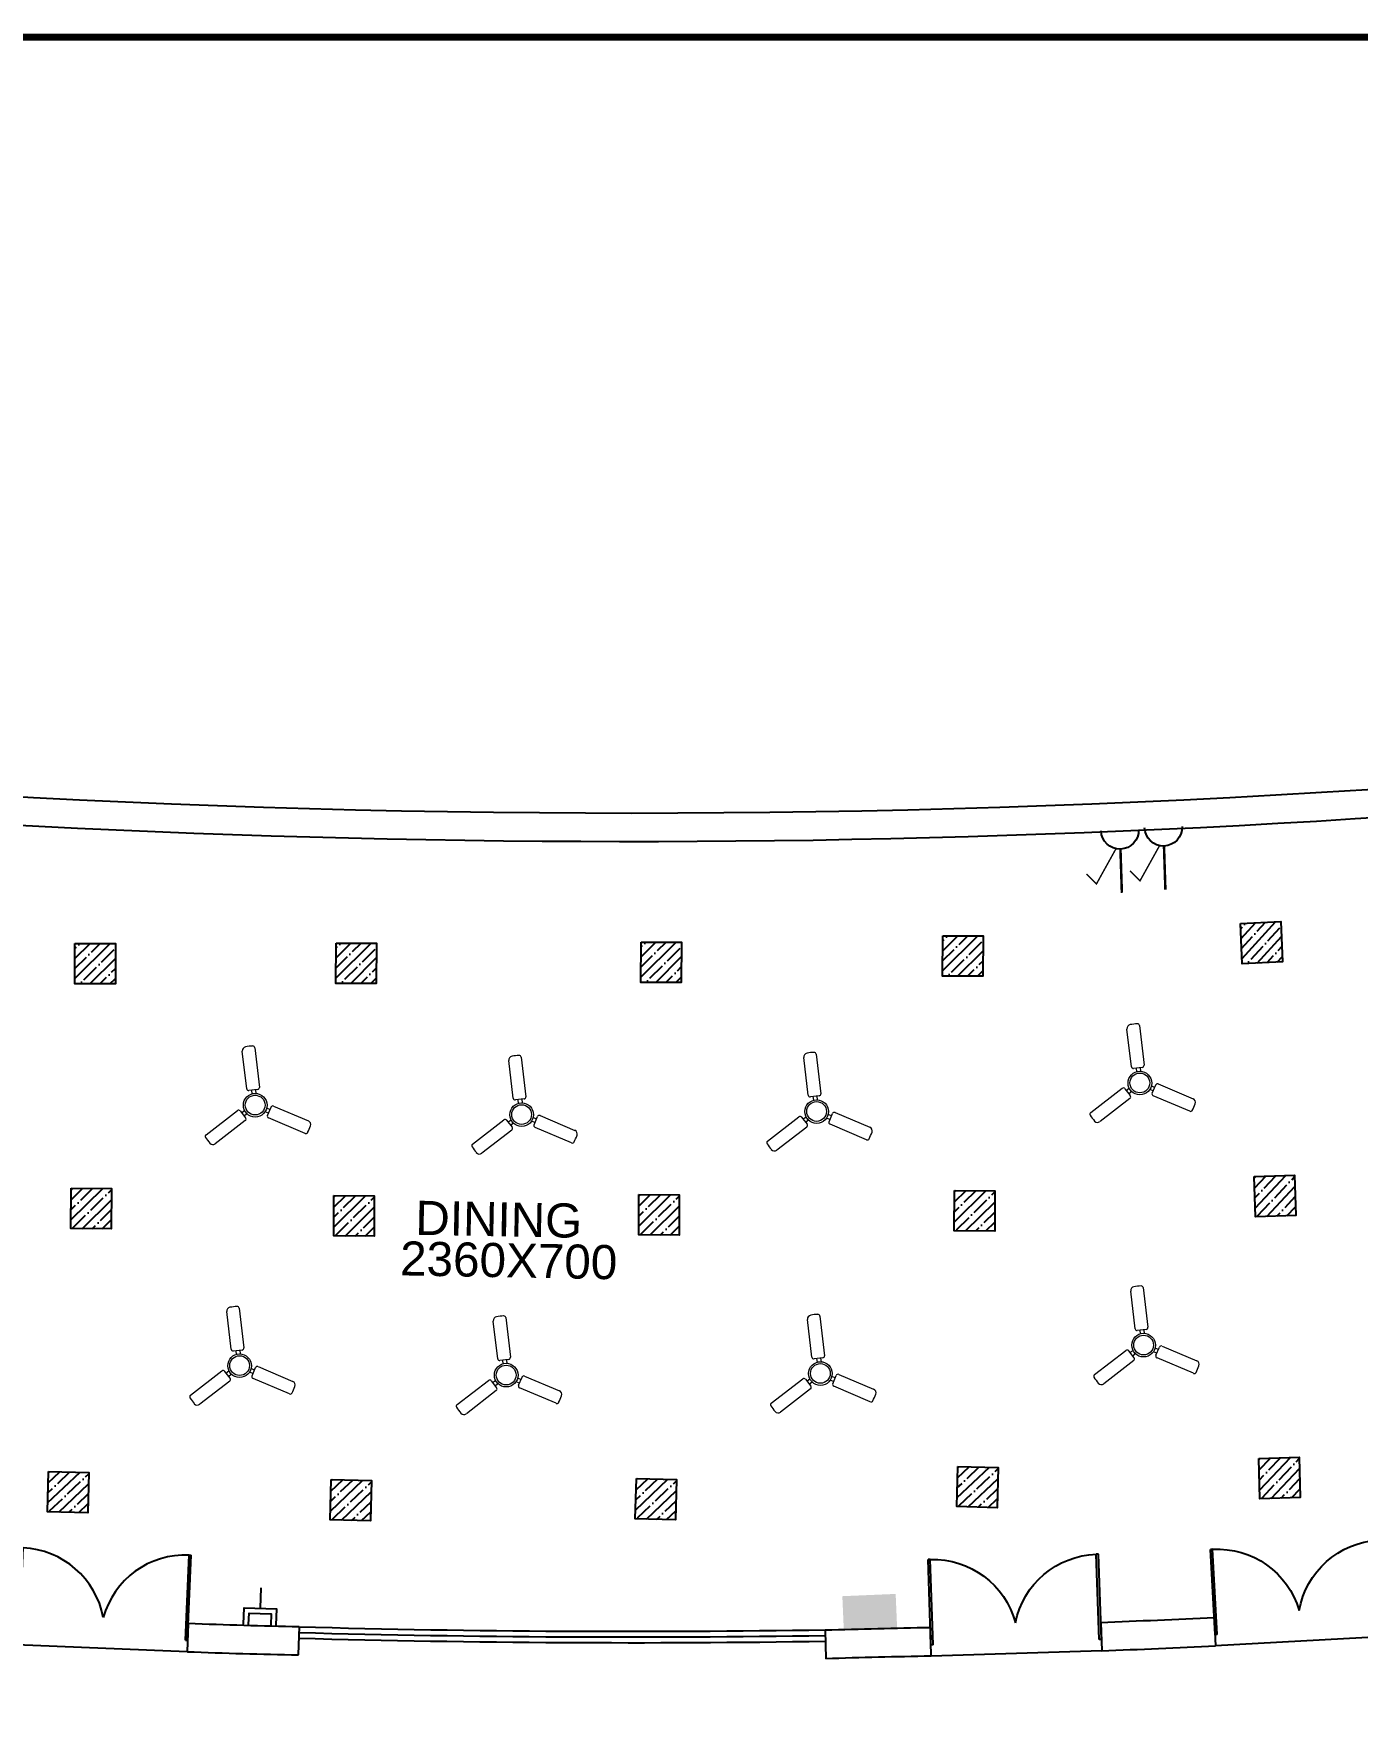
# Model space of a CAD drawing. Header units: inches. Extents: x -221585 to 401252, y -284294 to 332380.
# Drawn here: x 125136 to 126300, y 54570 to 56049 of the extents above; entities that cross this region are included whole.
import ezdxf

# ---------------------------------------------------------------- set-up
doc = ezdxf.new("R2010")
doc.units = ezdxf.units.IN
doc.header["$MEASUREMENT"] = 0
doc.linetypes.add('HIDDEN2', pattern=[0.1875, 0.125, -0.0625])
for name, color, linetype in [('A_dimension_100', 233, 'Continuous'), ('E-LIGHT', 7, 'Continuous'), ('UPS', 7, 'Continuous')]:
    doc.layers.add(name, color=color, linetype=linetype)
doc.layers.add('ceilingfan', color=1, linetype='Continuous', lineweight=15)
doc.layers.add('text', color=72, linetype='HIDDEN2', lineweight=5)
doc.styles.add('DIM', font='arial.ttf')

# ---------------------------------------------------------------- blocks, each defined once
blk = doc.blocks.new('d2')
at = {"color": 1, "ltscale": 8}
for p, q in [((-332.772, -186.458, 9945.752), (-332.753, -186.454, 9945.752)), ((-332.628, -187.194, 9945.752), (-332.772, -186.458, 9945.752)), ((-332.609, -187.19, 9945.752), (-332.753, -186.454, 9945.752)), ((-332.753, -186.454, 9945.752), (-332.753, -186.454, 9945.732)), ((-332.753, -186.454, 9945.732), (-332.753, -186.454, 9945.732)), ((-334.226, -186.743, 9945.752), (-334.206, -186.739, 9945.752)), ((-334.062, -187.475, 9945.752), (-334.206, -186.739, 9945.752)), ((-334.082, -187.479, 9945.752), (-334.226, -186.743, 9945.752)), ((-334.063, -187.577, 9945.752), (-332.589, -187.288, 9945.752)), ((-332.628, -187.194, 9945.752), (-332.609, -187.19, 9945.752)), ((-334.082, -187.479, 9945.752), (-334.062, -187.475, 9945.752))]:
    blk.add_line(p, q, dxfattribs=at)
for centre, start, end in [((-332.628, -187.194, 9945.752), 101.092, 178.0402), ((-334.062, -187.475, 9945.752), 24.1438, 101.092)]:
    blk.add_arc(centre, 0.75, start, end, dxfattribs=at)
blk = doc.blocks.new('Fan')
at = {"color": 6}
for p, q in [((-5.8, 15.7), (-5.8, 48.4)), ((5.2, 50.1), (5.2, 15.7)), ((3.5, 14), (-4.1, 14)), ((-1.9, 14), (-1.9, 10.8)), ((1.5, 14), (1.5, 10.8)), ((-45.2, -19.5), (-15.9, -1.9)), ((-10.2, -11.4), (-38.2, -28.2)), ((-13.6, -2.5), (-9.7, -9)), ((-12.6, -4.2), (-9.9, -2.6)), ((-10.8, -7.1), (-8.1, -5.5)), ((10.3, -7.3), (7.6, -5.8)), ((12, -4.4), (9.3, -2.8)), ((9.4, -9.1), (13.2, -2.4)), ((39.7, -28.3), (10, -11.4)), ((15.5, -1.8), (43.8, -18))]:
    blk.add_line(p, q, dxfattribs=at)
for centre, radius in [((-0.2, 0.8), 10.2), ((-0.2, 0.9), 8.5)]:
    blk.add_circle(centre, radius, dxfattribs=at)
for centre, radius, start, end in [((-2.4, 48.4), 3.4, 92.735, 180), ((-0.2, 0.9), 51, 85.7207, 92.735), ((3.5, 50.1), 1.7, 0, 85.7207), ((-4.1, 15.7), 1.7, 180, 270), ((3.5, 15.7), 1.7, 270, 0), ((-15, -3.4), 1.7, 30.9808, 120.9808), ((-11.1, -9.9), 1.7, 300.9808, 30.9808), ((10.8, -9.9), 1.7, 150.2708, 240.2708), ((14.6, -3.3), 1.7, 60.2708, 150.2708), ((-44.4, -21), 1.7, 120.9808, 206.3239), ((-0.2, 0.9), 51, 206.3239, 213.3255), ((-40, -25.3), 3.4, 213.3255, 300.9808), ((40.6, -26.9), 1.7, 240.2708, 325.7165), ((-0.2, 0.9), 51, 325.7165, 332.7215), ((42.1, -20.9), 3.4, 332.7215, 60.2708)]:
    blk.add_arc(centre, radius, start, end, dxfattribs=at)
blk = doc.blocks.new('ups 6A')
at = {"layer": 'E-LIGHT', "color": 4}
for points, const_width in [([(5905666.9, -1658491.3), (5905670.4, -1658287.3)], 11.7), ([(5905691.6, -1658286), (5905784.8, -1658448.2), (5905830.5, -1658400.8)], 6.64)]:
    blk.add_lwpolyline(points, dxfattribs=dict(at, const_width=const_width))
blk.add_arc((5905671.9, -1658199.8), 87.4, 179.01016, 359.01016, dxfattribs=at)

msp = doc.modelspace()

# ---------------------------------------------------------------- hatches: boundary and pattern name
at = {"ltscale": 10}
h = msp.add_hatch(dxfattribs=at)
h.set_pattern_fill('ANSI35', color=1, scale=50, angle=2.5656)
h.set_pattern_definition([(47.565571, (-20892.611, -133592.41), (-9.2256252, 8.4343251), []), (47.565571, (-20883.781, -133592.015), (-9.2256252, 8.4343251), [15.625, -3.125, 0, -3.125])])
h.paths.add_polyline_path([(126234.6, 55232.5), (126233, 55268), (126197.5, 55266.4), (126199.1, 55230.9)])
h = msp.add_hatch(dxfattribs=at)
h.set_pattern_fill('ANSI35', color=1, scale=50, angle=-0.0849)
h.set_pattern_definition([(44.915137, (-29730.466, -126599.554), (-8.82573355, 8.8519166), []), (44.915137, (-29721.627, -126599.567), (-8.82573355, 8.8519166), [15.625, -3.125, 0, -3.125])])
h.paths.add_polyline_path([(125971, 55219.9), (125971.1, 55255.4), (125935.6, 55255.4), (125935.5, 55219.9)])
h = msp.add_hatch(dxfattribs=at)
h.set_pattern_fill('ANSI35', color=1, scale=50, angle=-0.0849)
h.set_pattern_definition([(44.915137, (-30493.714, -126606.258), (-8.82573355, 8.8519166), []), (44.915137, (-30484.875, -126606.271), (-8.82573355, 8.8519166), [15.625, -3.125, 0, -3.125])])
h.paths.add_polyline_path([(125207.8, 55213.2), (125207.8, 55248.7), (125172.3, 55248.7), (125172.3, 55213.2)])
h = msp.add_hatch(dxfattribs=at)
h.set_pattern_fill('ANSI35', color=1, scale=50, angle=-0.0849)
h.set_pattern_definition([(44.915137, (-30264.176, -126605.884), (-8.82573355, 8.8519166), []), (44.915137, (-30255.337, -126605.897), (-8.82573355, 8.8519166), [15.625, -3.125, 0, -3.125])])
h.paths.add_polyline_path([(125437.3, 55213.5), (125437.4, 55249), (125401.9, 55249.1), (125401.8, 55213.6)])
h = msp.add_hatch(dxfattribs=at)
h.set_pattern_fill('ANSI35', color=1, scale=50, angle=-0.0849)
h.set_pattern_definition([(44.915137, (-29995.866, -126604.969), (-8.82573355, 8.8519166), []), (44.915137, (-29987.027, -126604.982), (-8.82573355, 8.8519166), [15.625, -3.125, 0, -3.125])])
h.paths.add_polyline_path([(125705.6, 55214.4), (125705.7, 55249.9), (125670.2, 55250), (125670.1, 55214.5)])
h = msp.add_hatch(dxfattribs=at)
h.set_pattern_fill('ANSI35', color=1, scale=50, angle=-0.399)
h.set_pattern_definition([(44.6009595, (-31259.32, -125960.992), (-8.7770622, 8.9001786), []), (44.6009595, (-31250.481, -125961.054), (-8.7770622, 8.9001786), [15.625, -3.125, 0, -3.125])])
h.paths.add_polyline_path([(125204.1, 54997.6), (125204.4, 55033.1), (125168.9, 55033.3), (125168.6, 54997.8)])
h = msp.add_hatch(dxfattribs=at)
h.set_pattern_fill('ANSI35', color=1, scale=50, angle=-0.399)
h.set_pattern_definition([(44.6009595, (-30482.167, -125962.864), (-8.7770622, 8.9001786), []), (44.6009595, (-30473.328, -125962.926), (-8.7770622, 8.9001786), [15.625, -3.125, 0, -3.125])])
h.paths.add_polyline_path([(125981.3, 54995.7), (125981.5, 55031.2), (125946, 55031.5), (125945.8, 54996)])
h = msp.add_hatch(dxfattribs=at)
h.set_pattern_fill('ANSI35', color=1, scale=50, angle=1.7531)
h.set_pattern_definition([(46.753086, (-23311.337, -131697.3), (-9.1050984, 8.564297), []), (46.753086, (-23302.503, -131697.03), (-9.1050984, 8.564297), [15.625, -3.125, 0, -3.125])])
h.paths.add_polyline_path([(126246.2, 55009.3), (126245.1, 55044.8), (126209.7, 55043.7), (126210.8, 55008.2)])
h = msp.add_hatch(dxfattribs=at)
h.set_pattern_fill('ANSI35', color=1, scale=50, angle=-0.399)
h.set_pattern_definition([(44.6009595, (-31028.071, -125967.455), (-8.7770622, 8.9001786), []), (44.6009595, (-31019.232, -125967.516), (-8.7770622, 8.9001786), [15.625, -3.125, 0, -3.125])])
h.paths.add_polyline_path([(125435.4, 54991.1), (125435.6, 55026.6), (125400.1, 55026.9), (125399.9, 54991.4)])
h = msp.add_hatch(dxfattribs=at)
h.set_pattern_fill('ANSI35', color=1, scale=50, angle=-0.399)
h.set_pattern_definition([(44.6009595, (-30759.761, -125966.539), (-8.7770622, 8.9001786), []), (44.6009595, (-30750.922, -125966.601), (-8.7770622, 8.9001786), [15.625, -3.125, 0, -3.125])])
h.paths.add_polyline_path([(125703.7, 54992), (125703.9, 55027.5), (125668.4, 55027.8), (125668.2, 54992.3)])
h = msp.add_hatch(dxfattribs=at)
h.set_pattern_fill('ANSI35', color=1, scale=50, angle=1.5506)
h.set_pattern_definition([(46.550615, (-23966.284, -131415.789), (-9.07477725, 8.5964189), []), (46.550615, (-23957.448, -131415.55), (-9.07477725, 8.5964189), [15.625, -3.125, 0, -3.125])])
h.paths.add_polyline_path([(126250.1, 54761.1), (126249.2, 54796.6), (126213.7, 54795.7), (126214.6, 54760.2)])
h = msp.add_hatch(dxfattribs=at)
h.set_pattern_fill('ANSI35', color=1, scale=50, angle=-1.5122)
h.set_pattern_definition([(43.4877715, (-34766.01, -123136.949), (-8.6024968, 9.06901585), []), (43.4877715, (-34757.174, -123137.183), (-8.6024968, 9.06901585), [15.625, -3.125, 0, -3.125])])
h.paths.add_polyline_path([(125183.5, 54747.8), (125184.4, 54783.3), (125148.9, 54784.2), (125148, 54748.7)])
h = msp.add_hatch(dxfattribs=at)
h.set_pattern_fill('ANSI35', color=1, scale=50, angle=-1.5122)
h.set_pattern_definition([(43.4877715, (-33966.075, -123132.507), (-8.6024968, 9.06901585), []), (43.4877715, (-33957.24, -123132.74), (-8.6024968, 9.06901585), [15.625, -3.125, 0, -3.125])])
h.paths.add_polyline_path([(125983.4, 54752.2), (125984.4, 54787.7), (125948.9, 54788.6), (125947.9, 54753.2)])
h = msp.add_hatch(dxfattribs=at)
h.set_pattern_fill('ANSI35', color=1, scale=50, angle=-1.5122)
h.set_pattern_definition([(43.4877715, (-34517.208, -123144.057), (-8.6024968, 9.06901585), []), (43.4877715, (-34508.372, -123144.291), (-8.6024968, 9.06901585), [15.625, -3.125, 0, -3.125])])
h.paths.add_polyline_path([(125432.3, 54740.7), (125433.2, 54776.2), (125397.7, 54777.1), (125396.8, 54741.6)])
h = msp.add_hatch(dxfattribs=at)
h.set_pattern_fill('ANSI35', color=1, scale=50, angle=-1.5122)
h.set_pattern_definition([(43.4877715, (-34248.898, -123143.142), (-8.6024968, 9.06901585), []), (43.4877715, (-34240.063, -123143.375), (-8.6024968, 9.06901585), [15.625, -3.125, 0, -3.125])])
h.paths.add_polyline_path([(125700.6, 54741.6), (125701.5, 54777.1), (125666.1, 54778), (125665.1, 54742.5)])

# ---------------------------------------------------------------- linework, layer by layer
at = {"color": 4, "ltscale": 10}
for p, q in [((125272, 54650.5, 0.4), (125271.1, 54625.5, 0.4)), ((125369.5, 54647.7, 0.4), (125368.7, 54622.7, 0.4)), ((125924.6, 54646.7, 0.4), (125925.2, 54621.7, 0.4)), ((126074.6, 54651.4, 0.4), (126075.5, 54626.4, 0.4)), ((126174.5, 54655.6, 0.4), (126175.6, 54630.8, 0.4)), ((125832.2, 54644.4, 0.4), (125832.9, 54619.4, 0.4))]:
    msp.add_line(p, q, dxfattribs=at)
at = {"color": 6, "const_width": 6.3}
msp.add_lwpolyline([(130466.8, 50244.9), (121851.4, 50244.9), (121851.4, 56046.1), (130466.8, 56046.1)], close=True, dxfattribs=at)
at = {"color": 1, "ltscale": 10}
for points, elevation in [([(126197.5, 55266.4), (126233, 55268), (126234.6, 55232.5), (126199.1, 55230.9)], 0), ([(125935.6, 55255.4), (125971.1, 55255.4), (125971, 55219.9), (125935.5, 55219.9)], 0), ([(125172.3, 55248.7), (125207.8, 55248.7), (125207.8, 55213.2), (125172.3, 55213.2)], -0.1), ([(125670.2, 55250), (125705.7, 55249.9), (125705.6, 55214.4), (125670.1, 55214.5)], 0), ([(125168.9, 55033.3), (125204.4, 55033.1), (125204.1, 54997.6), (125168.6, 54997.8)], 0), ([(125946, 55031.5), (125981.5, 55031.2), (125981.3, 54995.7), (125945.8, 54996)], 0), ([(126209.7, 55043.7), (126245.1, 55044.8), (126246.2, 55009.3), (126210.8, 55008.2)], 0), ([(125400.1, 55026.9), (125435.6, 55026.6), (125435.4, 54991.1), (125399.9, 54991.4)], 0), ([(125668.4, 55027.8), (125703.9, 55027.5), (125703.7, 54992), (125668.2, 54992.3)], 0), ([(126213.7, 54795.7), (126249.2, 54796.6), (126250.1, 54761.1), (126214.6, 54760.2)], 0), ([(125148.9, 54784.2), (125184.4, 54783.3), (125183.5, 54747.8), (125148, 54748.7)], 0), ([(125948.9, 54788.6), (125984.4, 54787.7), (125983.4, 54752.2), (125947.9, 54753.2)], 0), ([(125397.7, 54777.1), (125433.2, 54776.2), (125432.3, 54740.7), (125396.8, 54741.6)], 0), ([(125666.1, 54778), (125701.5, 54777.1), (125700.6, 54741.6), (125665.1, 54742.5)], 0)]:
    msp.add_lwpolyline(points, close=True, dxfattribs=dict(at, elevation=elevation))
msp.add_lwpolyline([(125401.9, 55249.1), (125437.4, 55249), (125437.3, 55213.5), (125401.8, 55213.6)], close=True, dxfattribs=at)
at = {"color": 4, "ltscale": 10}
for centre, radius, start, end in [((125661.9, 65452, 0.4), 10088.5, 255.2456, 284.75514), ((125661.9, 65452, 0.4), 10113.5, 262.79653, 275.15424), ((125487.5, 60378.2, 0.4), 5731.7, 267.84594, 268.82077), ((126182.8, 42397.8, 0.4), 12251.6, 91.20779, 91.63963), ((125661.9, 65452, 0.4), 10808.5, 272.18811, 272.71822), ((125487.3, 60372.7, 0.4), 5751.2, 267.84618, 268.81994), ((126183, 42388.1, 0.4), 12236.3, 91.20752, 91.6399), ((125661.9, 65452, 0.4), 10833.5, 272.18743, 272.71822)]:
    msp.add_arc(centre, radius, start, end, dxfattribs=at)
at = {"color": 5, "ltscale": 10}
for centre, radius, start, end in [((125661.9, 65452, 0.4), 10808.5, 268.44974, 270.90361), ((125661.5, 65424.1, 0.4), 10790.6, 268.44781, 270.90832), ((125661.9, 65452, 0.4), 10813.5, 268.4496, 270.90361)]:
    msp.add_arc(centre, radius, start, end, dxfattribs=at)
at = {"color": 3, "ltscale": 10}
msp.add_solid([(125847.3, 54674.4), (125894.2, 54676.4), (125848.6, 54644.3), (125895.5, 54646.3)], dxfattribs=at)
at = {"layer": 'A_dimension_100', "color": 3, "ltscale": 0.05}
for points in [[(125335.5, 54663.8), (125336.1, 54681.8)], [(125320.5, 54649.8), (125321, 54664.3), (125349.5, 54663.3), (125349, 54648.8)], [(125325, 54649.6), (125325.4, 54659.6), (125344.8, 54658.9), (125344.5, 54648.9)]]:
    msp.add_lwpolyline(points, dxfattribs=at)

# ---------------------------------------------------------------- block references
at = {"color": 1}
for p, xscale, yscale, zscale, rotation in [((89332.4, 64605.5, -994574.7), -99.9999999999988, 100, 100, 14.23598954227297), ((161990.6, 65046.6, -994574.7), 100.0000000000135, 100.0000000000135, 100.0000000000135, 346.4591230519679), ((89322.7, 65446.1, -994574.7), -100.000000000001, 100, 100, 12.91038457742063)]:
    msp.add_blockref('d2', p, dxfattribs=dict(at, xscale=xscale, yscale=yscale, zscale=zscale, rotation=rotation))
at = {"layer": 'ceilingfan', "xscale": 1.02030405060046, "yscale": 1.02030405060046, "zscale": 1.02030405060046, "rotation": 6.710265587686377}
for p in [(126109.3, 55125.1), (125331.1, 55105.6), (125565.5, 55097.3), (125825, 55100), (126112.6, 54894.5, 0), (125317.4, 54876.4), (125551.9, 54868.1), (125828.3, 54869.5, 0)]:
    msp.add_blockref('Fan', p, dxfattribs=at)
at = {"layer": 'UPS', "color": 3, "xscale": -0.1887460698150345, "yscale": 0.1887460698150344, "zscale": 0.1887460698150344, "rotation": 0.854356225272559}
for p in [(1235973.1, 384912.8), (1236011.4, 384915.5)]:
    msp.add_blockref('ups 6A', p, dxfattribs=at)

# ---------------------------------------------------------------- texts
at = {"layer": 'text', "lineweight": -2, "ltscale": 2, "char_height": 30, "width": 355.22, "attachment_point": 7, "rotation": 358.932, "style": 'DIM'}
for s, insert in [('{\\C3;DINING}', (125471.5, 54992, -1535688.2)), ('{\\C3;2360X700}', (125458, 54956.3, -1535688.2))]:
    msp.add_mtext(s, dxfattribs=dict(at, insert=insert))

doc.saveas('drawing.dxf')
